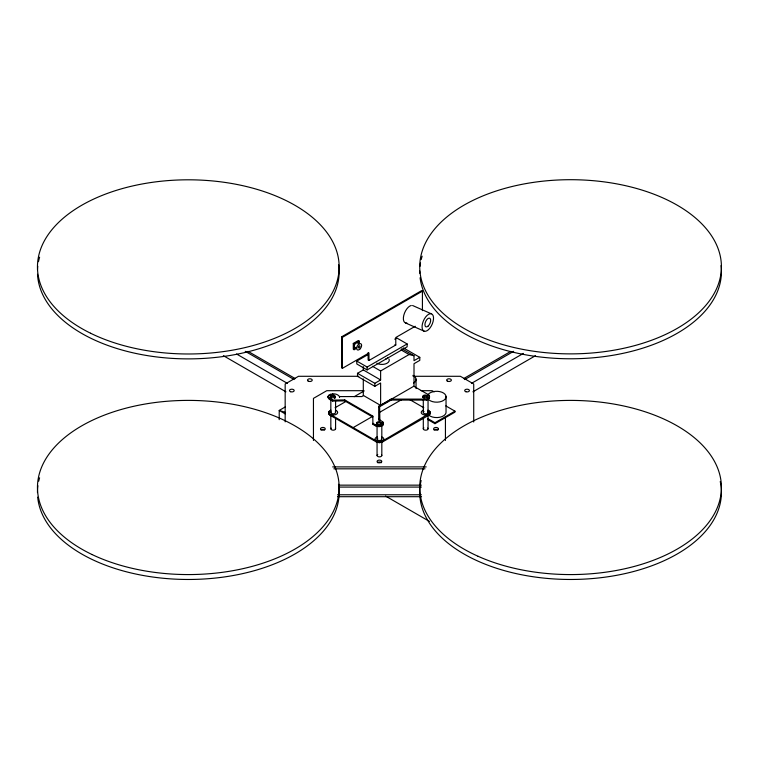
<?xml version="1.0" encoding="UTF-8"?>
<svg xmlns="http://www.w3.org/2000/svg" width="759" height="759" viewBox="0 0 759 759"><rect width="100%" height="100%" fill="white"/><g stroke="black" fill="none" stroke-linecap="round" stroke-linejoin="round"><path stroke-width="1.14" d="M328.182 396.416L328.78 397.697L332.698 400.088L344.757 399.917L372.802 416.112L372.802 417.071L344.757 400.885L332.698 401.046C321.057 396.492 334.823 390.183 339.51 396.577L361.853 396.559L363.57 395.562M328.182 397.374L328.334 395.752M427.896 410.211A4.45 2.571 0 0 1 428.826 410.628C430.609 411.473 430.609 414.376 428.826 415.22L382.593 441.918L379.443 442.668L376.293 441.918L330.061 415.22C328.267 414.376 328.267 411.473 330.061 410.628A4.45 2.571 0 0 1 330.981 410.211M328.751 413.408L328.903 411.776M372.802 416.112L372.916 424.272C375.62 426.501 380.676 428.019 383.172 424.736L382.726 421.824L378.713 419.215L378.713 420.173L378.694 406.274L391.113 399.111L426.738 399.111C428.788 398.674 430.846 395.856 428.247 394.595L413.797 386.255M383.172 424.736L383.323 423.105M378.694 406.274L378.694 407.241L391.113 400.069L426.738 400.069L428.958 398.665L429.556 396.416M429.974 414.072L430.125 412.441M328.334 396.71L328.78 395.126M372.916 424.272L372.916 423.304C375.62 425.533 380.676 427.061 383.172 423.769M328.751 412.441L330.061 414.262L376.293 440.951L379.443 441.71L382.593 440.951L429.974 413.105M368.134 352.508L368.134 360.013L368.969 360.487L368.969 352.982L342.423 368.314L341.588 367.83L341.588 336.844L421.587 290.659L422.421 291.143L422.421 310.649M341.588 336.844L342.423 337.328L422.421 291.143M355.791 348.732L354.121 349.7L353.296 349.216L353.296 343.438L358.286 340.554L359.121 341.038L359.121 343.922L356.626 342.48M353.296 343.438L354.121 343.922L359.121 341.038M415.249 326.266L395.781 337.508L395.781 345.013L368.969 360.487M394.737 339.159L396.786 337.983L407.128 343.95L407.128 346.835L367.128 369.927L356.787 363.959L356.787 361.075L368.068 354.557M285.166 406.995L279.217 410.429L279.217 419.661M356.787 361.075L367.128 367.043L407.128 343.95M380.62 405.41L380.62 382.982L374.832 386.322L357.508 376.322L357.508 373.295L363.295 369.946L380.62 379.955L380.62 370.98L409.092 354.538L414.006 355.743L414.006 360.677L419.793 357.337L419.793 360.364L414.006 363.703L414.006 386.132L380.62 405.41L363.295 395.401L363.295 378.883M357.508 373.295L374.832 383.295L380.62 379.955M335.08 407.725L346.142 401.34M354.178 396.701L364.225 390.894M353.172 427.611L372.365 416.53M379.443 412.441L401.663 399.613M463.597 378.618L510.807 351.36M464.736 379.557L513.653 351.313M471.405 383.399L523.378 353.4M472.923 391.815L535.531 355.667M427.867 418.617L434.964 422.725L454.964 411.169L454.964 412.137L434.964 423.683L427.867 419.585M329.491 395.562L330.412 395.154L330.412 394.187M334.567 398.162L334.89 398.02A2.372 1.376 0 0 0 335.26 397.735M358.76 376.293L298.496 376.293L285.166 383.988L285.166 421.852M413.114 376.293L460.39 376.293L473.72 383.988L473.72 422.004M363.485 390.695L326.759 390.695L313.448 398.38L313.448 440.495M421.131 390.695L432.118 390.695L434.167 391.881M332.679 466.899L426.207 466.899M333.865 468.825L425.021 468.825M338.675 485.153L421.387 485.153M338.675 487.079L421.387 487.079M337.489 494.773L421.387 494.773M337.537 496.699L421.549 496.699M333.789 394.889L332.632 394.803L332.632 393.845M285.166 412.317L279.217 410.429L285.166 413.854M412.592 305.507L431.292 313.79M405.6 322.973L424.3 331.256M403.484 347.926L419.793 357.337M394.946 344.529L395.781 345.013M401.777 348.685L414.006 355.743M400.942 349.833L409.092 354.538M354.121 346.806L356.626 348.248M445.837 405.904L454.964 411.169M372.47 366.274L380.62 370.98M409.727 399.595L423.797 407.725M248.07 351.36L295.279 378.618M245.223 351.313L294.141 379.557M236.523 353.988L287.471 383.399M223.345 355.667L285.953 391.815M385.534 496.054L429.49 521.424M437.952 429.974L437.782 429.831A2.353 1.357 0 0 0 434.044 429.964M430.125 413.408L429.528 411.16M383.323 424.072L382.726 421.824M429.556 397.374L429.404 395.752M379.633 406.701L379.908 420.922M446.036 396.359L446.036 411.757A9.431 5.446 0 0 1 443.749 415.704L441.909 416.644A9.431 5.446 0 0 1 428.816 415.182L428.826 414.262A4.45 2.571 0 0 1 422.137 414.006A4.45 2.571 0 0 1 423.446 410.211M445.438 416.691L445.438 440.457M434.964 422.725L434.964 423.683M429.974 411.776L429.974 412.735M429.528 413.731L429.528 414.689M429.404 397.08L429.404 398.039M428.958 395.126L428.958 396.094M428.958 397.697L428.958 398.665M428.247 398.228L428.247 399.196M428.048 399.414L428.048 412.441M428.048 414.518L428.048 428.731M426.738 399.111L426.738 400.069M423.294 399.414L423.294 412.441M423.304 418.218L423.304 428.873M416.046 379.12L416.046 388.589M391.113 399.111L391.113 400.069M383.172 422.44L383.172 423.408M382.726 424.395L382.726 425.353M382.593 441.918L382.593 440.951A4.45 2.571 0 0 0 381.663 436.909M382.014 424.926L382.014 425.884M381.815 424.926L381.815 439.138M381.815 441.273L381.815 455.485M381.663 441.358L381.663 442.326M381.094 425.334L381.094 426.292M380.591 441.615L380.591 442.582M380.022 425.59L380.022 426.549M379.443 441.71L379.443 442.668M378.864 425.676L378.864 426.643M378.286 441.615L378.286 442.582M377.716 425.59L377.716 426.549M377.214 441.358L377.214 442.326M377.062 426.112L377.062 439.138M377.062 442.469L377.062 455.495M376.644 425.334L376.644 426.292M376.293 441.918L376.293 440.951A4.45 2.571 0 0 1 377.214 436.909M375.724 424.926L375.724 425.884M374.832 383.295L374.832 386.322M367.128 367.043L367.128 369.927M363.295 366.588L363.295 369.946M354.121 343.922L354.121 349.7M344.757 399.917L344.757 400.885M342.423 337.328L342.423 368.314M339.51 396.577L339.51 397.545M335.582 400.6L335.582 412.441M335.582 418.143L335.582 428.797M332.698 400.088L332.698 401.046M330.829 399.414L330.829 412.441M330.829 414.585L330.829 428.797M330.061 415.22L330.061 414.262A4.45 2.571 0 0 0 336.74 414.006A4.45 2.571 0 0 0 335.431 410.211M329.491 398.228L329.491 399.196M329.349 411.16L329.349 412.118M329.349 413.731L329.349 414.689M328.903 413.105L328.903 414.072M328.78 397.697L328.78 398.665M328.334 397.08L328.334 398.039M338.666 264.806A150.842 87.086 0 0 1 196.486 358.751A150.842 87.086 0 0 1 37.523 274.246M37.504 269.682A150.842 87.086 0 0 1 37.77 266.238M38.481 261.684A150.842 87.086 0 0 1 39.601 257.187M338.486 484.242A150.842 87.086 0 0 1 199.484 579.231A150.842 87.086 0 0 1 37.684 497.136M37.466 492.572A150.842 87.086 0 0 1 37.912 485.703M38.718 481.168A150.842 87.086 0 0 1 39.591 477.809M721.05 265.593A150.842 87.086 0 0 1 581.119 358.561A150.842 87.086 0 0 1 420.097 277.766M419.755 273.24A150.842 87.086 0 0 1 419.736 270.954M420.012 266.381A150.842 87.086 0 0 1 420.495 262.946M421.207 259.55A150.842 87.086 0 0 1 422.137 256.181M720.244 481.538A150.842 87.086 0 0 1 569.667 579.468A150.842 87.086 0 0 1 421.141 480.494M377.403 462.705A2.353 1.357 0 0 1 381.483 462.705M320.953 429.936A2.353 1.357 0 0 1 324.691 429.86M381.492 454.802A2.372 1.376 0 0 1 380.809 456.614A2.372 1.376 0 0 1 377.621 456.377A2.372 1.376 0 0 1 377.754 454.527M427.668 428.048A2.372 1.376 0 0 1 427.137 429.879A2.372 1.376 0 0 1 423.939 429.736A2.372 1.376 0 0 1 423.901 427.886M335.26 428.114A2.372 1.376 0 0 1 333.21 430.173A2.372 1.376 0 0 1 331.152 428.114M389.016 359.111A7.315 4.222 0 0 1 385.61 363.865A7.315 4.222 0 0 1 376.787 363.191M388.285 357.508A7.315 4.222 0 0 1 385.61 359.054M380.923 424.755A2.372 1.376 0 0 0 380.06 422.877L379.481 422.744A2.372 1.376 0 0 0 377.678 422.877L377.185 423.095A2.372 1.376 0 0 0 376.492 424.072M422.725 397.374A2.372 1.376 0 0 1 423.418 396.407L423.911 396.189A2.372 1.376 0 0 1 427.478 397.374M334.691 398.067A2.372 1.376 0 0 0 334.321 396.407A2.372 1.376 0 0 0 331.446 396.189L330.952 396.407A2.372 1.376 0 0 0 330.26 397.374M335.26 411.757A2.372 1.376 0 0 1 333.21 413.816A2.372 1.376 0 0 1 331.152 411.757M381.502 438.446A2.372 1.376 0 0 1 380.8 440.258A2.372 1.376 0 0 1 377.621 440.021A2.372 1.376 0 0 1 377.764 438.161M427.734 411.757A2.372 1.376 0 0 1 427.032 413.57A2.372 1.376 0 0 1 423.854 413.323A2.372 1.376 0 0 1 423.996 411.473M331.531 398.02A2.372 1.376 0 0 1 331.152 396.359L331.531 396.075A2.372 1.376 0 0 1 335.26 396.359M423.996 398.02A2.372 1.376 0 0 1 423.617 396.359L423.996 396.075A2.372 1.376 0 0 1 427.734 396.359M381.502 424.423A2.372 1.376 0 0 1 381.122 424.708M377.764 424.708A2.372 1.376 0 0 1 377.384 423.057L377.764 422.772A2.372 1.376 0 0 1 381.502 423.057M406.9 323.002A9.431 4.687 -66.1 0 1 403.797 315.279A9.431 4.687 -66.1 0 1 411.293 305.479M355.373 348.59A3.539 2.04 -60 0 1 355.098 343.95A3.539 2.04 -60 0 1 359.035 343.22M428.161 394.357A9.431 5.446 0 0 1 441.833 392.204A9.431 5.446 0 0 1 443.749 400.316L441.909 401.255A9.431 5.446 0 0 1 428.816 399.784M412.924 375.363A9.431 5.446 0 0 1 413.664 383.048M358.295 347.138L358.295 347.394A1.176 0.683 -60 0 0 359.111 347.783A1.176 0.683 -60 0 0 359.946 346.474L359.956 346.218A1.176 0.683 -60 0 0 359.14 345.838A1.176 0.683 -60 0 0 358.295 347.138M426.985 397.251L426.549 397.498A2.372 1.376 0 0 1 422.782 396.71A2.372 1.376 0 0 1 425.609 395.078A2.372 1.376 0 0 1 426.985 397.251M331.256 395.297L330.801 395.543A2.372 1.376 0 0 0 332.044 397.744A2.372 1.376 0 0 0 334.975 396.16A2.372 1.376 0 0 0 331.256 395.297M438.36 428.892L438.313 428.531A2.353 1.357 0 0 0 434.613 427.706A2.353 1.357 0 0 0 434.869 429.992A2.353 1.357 0 0 0 438.36 428.892M320.554 429.025L320.526 428.674A2.353 1.357 0 0 1 324.065 427.63A2.353 1.357 0 0 1 324.216 429.917A2.353 1.357 0 0 1 320.554 429.025M90.549 333.22A150.842 87.086 0 0 0 336.673 282.614A150.842 87.086 0 0 0 137.702 184.854A150.842 87.086 0 0 0 90.549 333.22M92.086 554.554A150.842 87.086 0 0 0 337.024 502.06A150.842 87.086 0 0 0 135.814 405.837A150.842 87.086 0 0 0 92.086 554.554M471.624 332.518A150.842 87.086 0 0 0 718.65 283.392A150.842 87.086 0 0 0 521.452 184.446A150.842 87.086 0 0 0 471.624 332.518M478.028 556.262A150.842 87.086 0 0 0 720.006 499.375A150.842 87.086 0 0 0 513.691 406.833A150.842 87.086 0 0 0 478.028 556.262M447.336 381.103A2.353 1.357 0 0 0 451.282 380.496A2.353 1.357 0 0 0 448.398 378.826A2.353 1.357 0 0 0 447.336 381.103M290.65 391.739A2.353 1.357 0 0 0 294.188 390.562A2.353 1.357 0 0 0 290.65 389.386A2.353 1.357 0 0 0 290.65 391.739M308.201 381.103A2.353 1.357 0 0 0 312.148 380.496A2.353 1.357 0 0 0 309.264 378.826A2.353 1.357 0 0 0 308.201 381.103M465.874 391.739A2.353 1.357 0 0 0 469.413 390.562A2.353 1.357 0 0 0 465.874 389.386A2.353 1.357 0 0 0 465.874 391.739M378.257 462.639A2.353 1.357 0 0 0 381.796 461.463A2.353 1.357 0 0 0 378.257 460.277A2.353 1.357 0 0 0 378.257 462.639M377.185 424.072A2.372 1.376 0 0 0 381.16 423.465A2.372 1.376 0 0 0 378.257 421.786A2.372 1.376 0 0 0 377.185 424.072M428.55 329.586A9.431 4.687 -66.1 0 0 432.355 314.406A9.431 4.687 -66.1 0 0 422.497 323.562A9.431 4.687 -66.1 0 0 428.55 329.586M428.171 326.057A4.715 2.343 -66.1 0 0 430.078 318.467A4.715 2.343 -66.1 0 0 425.144 323.04A4.715 2.343 -66.1 0 0 428.171 326.057M359.775 349.225A3.539 2.04 -60 0 0 360.895 343.751A3.539 2.04 -60 0 0 356.711 347.451A3.539 2.04 -60 0 0 359.775 349.225"/></g></svg>
